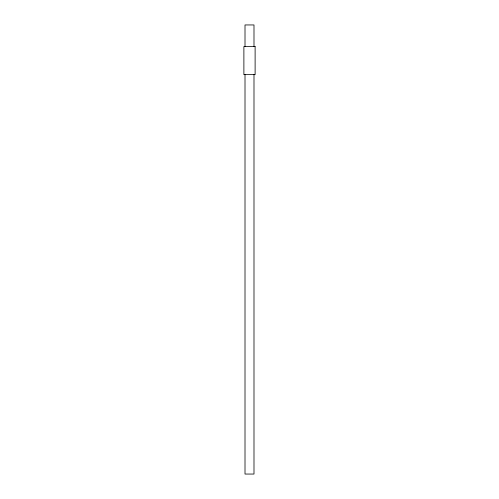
<?xml version="1.0" encoding="UTF-8"?>
<svg xmlns="http://www.w3.org/2000/svg" width="499" height="499" viewBox="0 0 499 499"><rect width="100%" height="100%" fill="white"/><g stroke="black" fill="none" stroke-linecap="round" stroke-linejoin="round"><path stroke-width="0.75" d="M253.991 46.563L253.991 24.95L245.009 24.95L245.009 46.563M253.991 74.632L253.991 474.05L245.009 474.05L245.009 74.632M255.114 46.563L243.886 46.563L243.886 74.632L255.114 74.632L255.114 46.563"/></g></svg>
